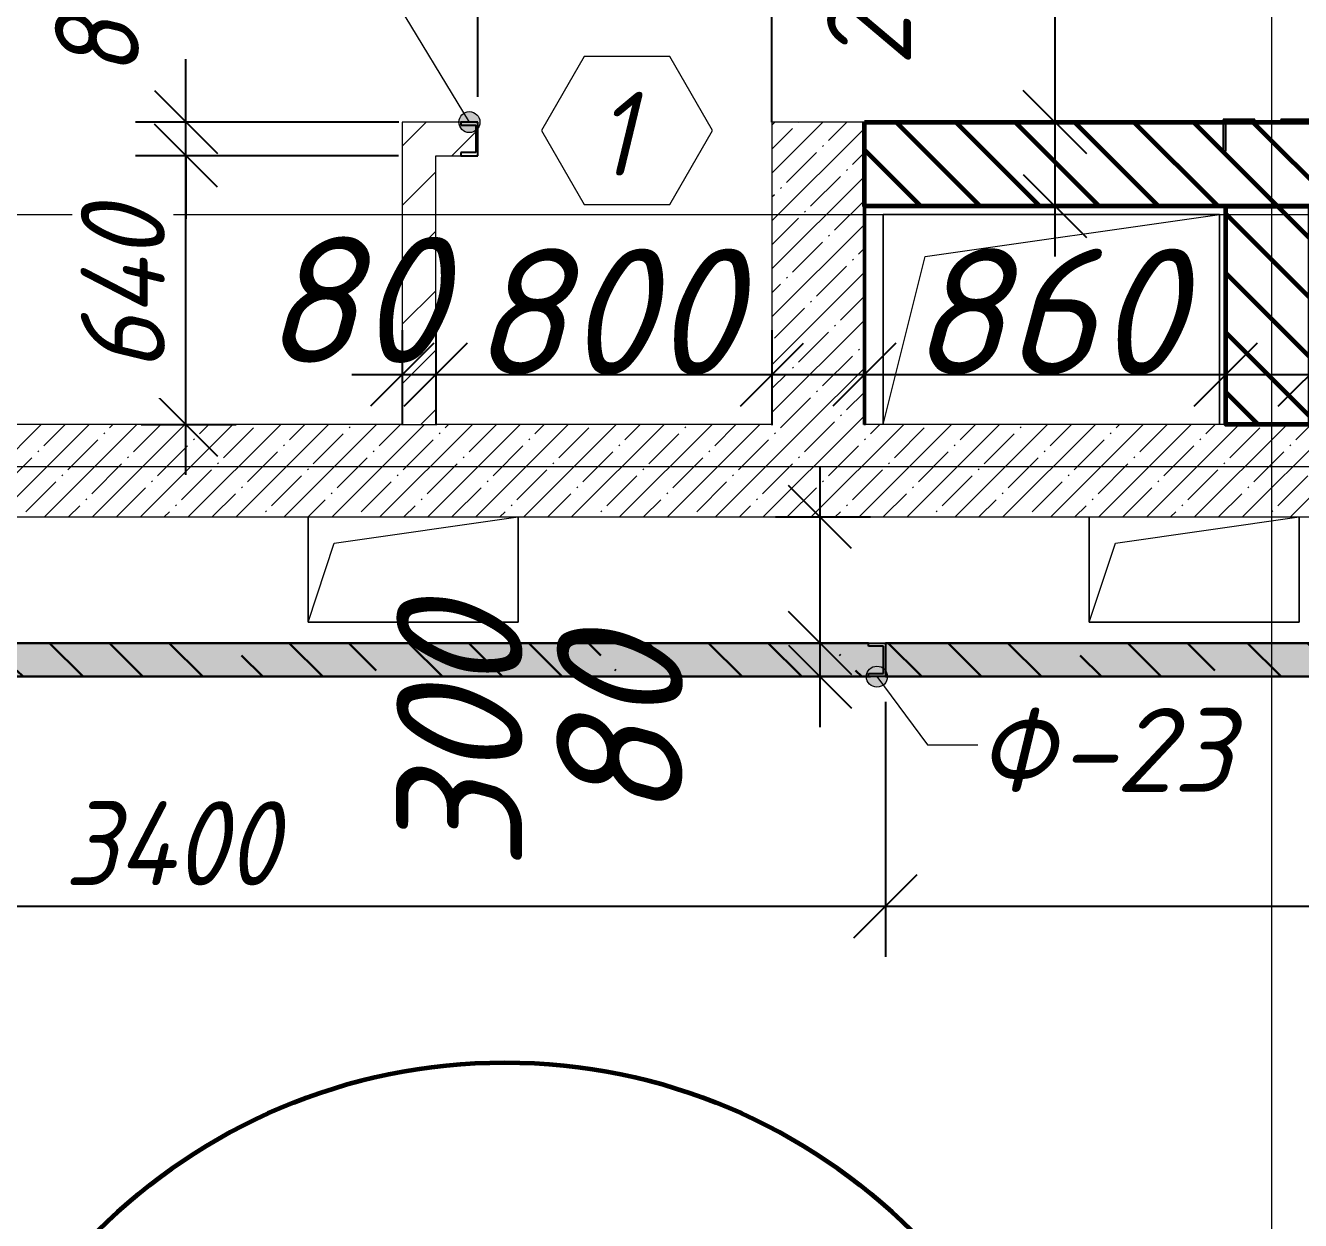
# Model space of a CAD drawing. Header units: millimetres. Extents: x 12986 to 523328, y -9759 to 30092.
# Drawn here: x 334740 to 337775, y 5939 to 8784 of the extents above; entities that cross this region are included whole.
import ezdxf

# ---------------------------------------------------------------- set-up
doc = ezdxf.new("R2010")
doc.units = ezdxf.units.MM
for name, color, linetype, lineweight in [('0) ПГП', 1, 'Continuous', 30), ('2) Расчет', 1, 'Continuous', 30), ('5) Блок ячеистый', 160, 'Continuous', 60), ('A-ANNO-DIMS', 7, 'Continuous', 9), ('A-DETL-1', 7, 'Continuous', 50), ('A-DOOR-IDEN', 7, 'Continuous', 9), ('A-FLOR', 7, 'Continuous', 9), ('A-GENM', 7, 'Continuous', 9), ('A-GENM-1', 7, 'Continuous', 25), ('A-GENM-IDEN', 7, 'Continuous', 9), ('A-WALL-6', 18, 'Continuous', 13), ('A-WALL-FNSH-2', 7, 'Continuous', 5), ('A-WALL-PATT-1', 7, 'Continuous', 5), ('A-WALL-PATT-3', 250, 'Continuous', 5), ('Оси-1', 7, 'Continuous', 20)]:
    doc.layers.add(name, color=color, linetype=linetype, lineweight=lineweight)
doc.layers.add('0)Допникки кружки', color=7, linetype='Continuous', plot=False)
doc.layers.add('A-WALL-3', color=7, linetype='Continuous', lineweight=5, true_color=0x000000)
doc.layers.add('A-WALL-FNSH-3', color=7, linetype='Continuous', lineweight=13, true_color=0x008000)
doc.styles.add('ISOCPEUR_I_2', font='isocpeui.ttf', dxfattribs={"height": 300})
doc.styles.add('ISOCPEUR_I_3', font='isocpeui.ttf', dxfattribs={"width": 0.9, "height": 200})
doc.dimstyles.new('ISO-2_0_0_9К_СРЕДНИЙ', dxfattribs={"dimscale": 304.8, "dimtxt": 199.196235, "dimasz": 0.492126, "dimexe": 0.393701, "dimexo": 0, "dimgap": 0, "dimtad": 1, "dimdec": 0, "dimzin": 0, "dimdsep": 46, "dimtxsty": 'ISOCPEUR_I_2', "dimblk1": 'OBLIQUE', "dimblk2": 'OBLIQUE', "dimsah": 1, "dimcen": 0.09, "dimdle": 0.393701, "dimazin": 0, "dimtfac": 1, "dimtdec": 4, "dimtix": 1, "dimtmove": 2, "dimatfit": 3, "dimfxl": 1, "dimtvp": 1, "dimtolj": 1, "dimtzin": 0, "dimarcsym": 2})
doc.dimstyles.new('ISO-2_0_0_9К_СРЕДНИЙ_2', dxfattribs={"dimscale": 304.8, "dimtxt": 199.196235, "dimasz": 0.492126, "dimexe": 0.393701, "dimexo": 0, "dimgap": 0, "dimtad": 1, "dimdec": 0, "dimzin": 0, "dimdsep": 46, "dimtxsty": 'ISOCPEUR_I_2', "dimblk1": 'OBLIQUE', "dimblk2": 'OBLIQUE', "dimsah": 1, "dimcen": 0.09, "dimdle": 0.393701, "dimazin": 0, "dimtfac": 1, "dimtdec": 4, "dimtix": 1, "dimtmove": 0, "dimatfit": 3, "dimfxl": 1, "dimtvp": 1, "dimtolj": 1, "dimtzin": 0, "dimarcsym": 2})
doc.dimstyles.new('ISO-2_0_0_9К_СРЕДНИЙ_ФОН_1', dxfattribs={"dimscale": 304.8, "dimtxt": 199.196235, "dimasz": 0.492126, "dimexe": 0.393701, "dimexo": 0, "dimgap": 0.164042, "dimtad": 1, "dimdec": 0, "dimdsep": 46, "dimtxsty": 'ISOCPEUR_I_3', "dimblk1": 'OBLIQUE', "dimblk2": 'OBLIQUE', "dimsah": 1, "dimcen": 0.09, "dimdle": 0.393701, "dimazin": 0, "dimtfac": 1, "dimtdec": 4, "dimtix": 1, "dimtmove": 0, "dimatfit": 3, "dimfxl": 1, "dimtvp": 1, "dimtfill": 1, "dimtolj": 1, "dimtzin": 0, "dimarcsym": 2})
doc.dimstyles.new('ISO-2_0_0_9К_СРЕДНИЙ_ФОН_2', dxfattribs={"dimscale": 304.8, "dimtxt": 199.196235, "dimasz": 0.492126, "dimexe": 0.393701, "dimexo": 0, "dimgap": 0.164042, "dimtad": 1, "dimdec": 0, "dimdsep": 46, "dimtxsty": 'ISOCPEUR_I_3', "dimblk1": 'OBLIQUE', "dimblk2": 'OBLIQUE', "dimsah": 1, "dimcen": 0.09, "dimdle": 0.393701, "dimazin": 0, "dimtfac": 1, "dimtdec": 4, "dimtix": 1, "dimtmove": 2, "dimatfit": 3, "dimfxl": 1, "dimtvp": 1, "dimtfill": 1, "dimtolj": 1, "dimtzin": 0, "dimarcsym": 2})
pattern_1 = [(45, (239096.85, -2765.93), (-57.024626, 57.024626), []), (45, (239153.876, -2765.93), (-57.024626, 57.024626), [100.806, -20.161, 3.353, -16.808])]
pattern_2 = [(135, (239096.85, -2765.93), (-70.71068, -70.71068), [])]
pattern_3 = [(45, (239096.85, -2765.93), (-70.71068, 70.71068), [])]

# ---------------------------------------------------------------- blocks, each defined once
blk = doc.blocks.new('AR_Отверстие прямоугольное _в плите_ - AR_Отверстие прямоугольное _в плите_-24484115-АР1_1_Кладочный план 2 этажа')
at = {"layer": 'A-GENM'}
for p, q in [((-250, 125), (-250, -125)), ((-187.5, 62.5), (250, 125)), ((250, -125), (250, 125)), ((-250, -125), (-187.5, 62.5)), ((-250, -125), (250, -125))]:
    blk.add_line(p, q, dxfattribs=at)
blk = doc.blocks.new('AR_Отверстие прямоугольное _в плите_ - AR_Отверстие прямоугольное _в плите_-V74-АР1_1_Кладочный план 2 этажа')
at = {"layer": 'A-GENM'}
for p, q in [((-250, 125), (-250, -125)), ((-187.5, 62.5), (250, 125)), ((250, -125), (250, 125)), ((-250, -125), (-187.5, 62.5)), ((-250, -125), (250, -125))]:
    blk.add_line(p, q, dxfattribs=at)
blk = doc.blocks.new('AR_Отверстие прямоугольное _в плите_ - AR_Отверстие прямоугольное _в плите_-24523431-АР1_1_Кладочный план 2 этажа')
at = {"layer": 'A-GENM'}
for p, q in [((400, 250), (-400, 250)), ((-400, 250), (-400, -250)), ((-300, 150), (400, 250)), ((400, -250), (400, 250)), ((-400, -250), (-300, 150))]:
    blk.add_line(p, q, dxfattribs=at)
blk = doc.blocks.new('Фахверк_СКБ_Швеллер - Ф-23_80х3980 h-29129009-АР1_1_Кладочный план 2 этажа')
at = {"layer": 'A-GENM-1'}
for p, q in [((125, 40), (165, 40)), ((125, -40), (125, 40)), ((129.5, 32.6), (129.5, -32.6)), ((165, 32.6), (129.5, 32.6)), ((165, 40), (165, 32.6)), ((165, -40), (125, -40)), ((129.5, -32.6), (165, -32.6)), ((165, -32.6), (165, -40))]:
    blk.add_line(p, q, dxfattribs=at)
blk = doc.blocks.new('Фахверк_СКБ_Уголок - Ф-18_2_200х3550 h_верх развернут-29492809-АР1_1_Кладочный план 2 этажа')
at = {"layer": 'A-GENM-1'}
for p, q in [((200, 156), (125, 156)), ((125, 156), (125, 81)), ((200, 150), (200, 156)), ((131, 81), (131, 150)), ((131, 150), (200, 150)), ((125, 81), (131, 81)), ((131, 19), (125, 19)), ((125, 19), (125, -56)), ((131, -50), (131, 19)), ((125, -56), (200, -56)), ((200, -50), (131, -50)), ((200, -56), (200, -50))]:
    blk.add_line(p, q, dxfattribs=at)
blk = doc.blocks.new('Фахверк_СКБ_Швеллер - Ф-23_80х3980 h-28556397-АР1_1_Кладочный план 2 этажа')
at = {"layer": 'A-GENM-1'}
for p, q in [((165, 40), (125, 40)), ((125, 40), (125, -40)), ((129.5, 32.6), (165, 32.6)), ((129.5, -32.6), (129.5, 32.6)), ((165, 32.6), (165, 40)), ((125, -40), (165, -40)), ((165, -32.6), (129.5, -32.6)), ((165, -40), (165, -32.6))]:
    blk.add_line(p, q, dxfattribs=at)
blk = doc.blocks.new('AAR_СКБ_Марка_Двери_Перемычка и проем - Марка перемычки и проема-25306769-АР1_1_Кладочный план 2 этажа')
at = {"layer": 'A-DOOR-IDEN'}
for p, q in [((-5, 0), (5, 0)), ((-0.968, -0.984), (-1.986, -2.747)), ((1.067, -0.984), (-0.968, -0.984)), ((2.085, -2.747), (1.067, -0.984)), ((-1.986, -2.747), (-0.968, -4.509)), ((1.067, -4.509), (2.085, -2.747)), ((-0.968, -4.509), (1.067, -4.509))]:
    blk.add_line(p, q, dxfattribs=at)
blk = doc.blocks.new('_Oblique')
at = {"color": 0, "linetype": 'ByBlock', "lineweight": -2}
blk.add_line((-0.5, -0.5), (0.5, 0.5), dxfattribs=at)
blk = doc.blocks.new('*D2517')
at = {"layer": 'A-ANNO-DIMS', "color": 0, "lineweight": -2, "transparency": 16777216}
for p, q in [((335122.1, 7714.1), (335122.1, 8594.1)), ((335628.2, 8474.1), (335002.1, 8474.1)), ((335016, 7834.1), (335242.1, 7834.1))]:
    blk.add_line(p, q, dxfattribs=at)
at = {"layer": 'Defpoints', "color": 0, "transparency": 16777216}
for p in [(335122.1, 8474.1), (335628.2, 8474.1), (335016, 7834.1)]:
    blk.add_point(p, dxfattribs=at)
at = {"layer": 'A-ANNO-DIMS', "color": 0, "lineweight": -2, "transparency": 16777216, "xscale": 150, "yscale": 150, "zscale": 150}
for p, rotation in [((335122.1, 8474.1), 90), ((335122.1, 7834.1), 270)]:
    blk.add_blockref('_Oblique', p, dxfattribs=dict(at, rotation=rotation))
at = {"layer": 'A-ANNO-DIMS', "color": 0, "transparency": 16777216, "insert": (334972.1, 8154.1), "char_height": 200, "width": 473.474, "attachment_point": 5, "rotation": 90, "style": 'ISOCPEUR_I_3', "bg_fill": 3, "box_fill_scale": 1.1, "bg_fill_color": 256, "bg_fill_true_color": 13158600, "bg_fill_transparency": 0}
blk.add_mtext('\\A1;640', dxfattribs=at)
blk = doc.blocks.new('*D2518')
at = {"layer": 'A-ANNO-DIMS', "color": 0, "lineweight": -2, "transparency": 16777216}
for p, q in [((335122.1, 8554.1), (335122.1, 8704.1)), ((335629.1, 8554.1), (335002.1, 8554.1)), ((335122.1, 8474.1), (335122.1, 8554.1)), ((335628.2, 8474.1), (335002.1, 8474.1)), ((335122.1, 8474.1), (335122.1, 8324.1))]:
    blk.add_line(p, q, dxfattribs=at)
at = {"layer": 'Defpoints', "color": 0, "transparency": 16777216}
for p in [(335122.1, 8554.1), (335629.1, 8554.1), (335628.2, 8474.1)]:
    blk.add_point(p, dxfattribs=at)
at = {"layer": 'A-ANNO-DIMS', "color": 0, "lineweight": -2, "transparency": 16777216, "xscale": 150, "yscale": 150, "zscale": 150}
for p, rotation in [((335122.1, 8554.1), 270), ((335122.1, 8474.1), 90)]:
    blk.add_blockref('_Oblique', p, dxfattribs=dict(at, rotation=rotation))
at = {"layer": 'A-ANNO-DIMS', "color": 0, "transparency": 16777216, "insert": (334810.8, 8661.6), "char_height": 200, "width": 303.391, "attachment_point": 1, "rotation": 90, "line_spacing_factor": 1.149209, "style": 'ISOCPEUR_I_3', "bg_fill": 3, "box_fill_scale": 1.1, "bg_fill_color": 256, "bg_fill_true_color": 13158600, "bg_fill_transparency": 0}
blk.add_mtext('\\A1;80', dxfattribs=at)
blk = doc.blocks.new('*D2519')
at = {"layer": 'A-ANNO-DIMS', "color": 0, "lineweight": -2, "transparency": 16777216}
for p, q in [((335816.9, 8614.1), (335816.9, 9449.9)), ((336516.9, 8554.1), (336516.9, 9449.9)), ((335696.9, 9329.9), (336636.9, 9329.9))]:
    blk.add_line(p, q, dxfattribs=at)
at = {"layer": 'Defpoints', "color": 0, "transparency": 16777216}
for p in [(336516.9, 9329.9), (335816.9, 8614.1), (336516.9, 8554.1)]:
    blk.add_point(p, dxfattribs=at)
at = {"layer": 'A-ANNO-DIMS', "color": 0, "lineweight": -2, "transparency": 16777216, "xscale": 150, "yscale": 150, "zscale": 150, "rotation": 180}
blk.add_blockref('_Oblique', (335816.9, 9329.9), dxfattribs=at)
at = {"layer": 'A-ANNO-DIMS', "color": 0, "lineweight": -2, "transparency": 16777216, "xscale": 150, "yscale": 150, "zscale": 150}
blk.add_blockref('_Oblique', (336516.9, 9329.9), dxfattribs=at)
at = {"layer": 'A-ANNO-DIMS', "color": 0, "transparency": 16777216, "insert": (336166.9, 9481.8), "char_height": 300, "width": 455.087, "attachment_point": 5, "style": 'ISOCPEUR_I_2'}
blk.add_mtext('\\A1;700', dxfattribs=at)
blk = doc.blocks.new('*D2520')
at = {"layer": 'A-ANNO-DIMS', "color": 0, "lineweight": -2, "transparency": 16777216}
for p, q in [((335636.9, 8059), (335636.9, 7832.9)), ((335716.9, 8059), (335716.9, 7832.9)), ((335516.9, 7952.9), (335836.9, 7952.9))]:
    blk.add_line(p, q, dxfattribs=at)
at = {"layer": 'Defpoints', "color": 0, "transparency": 16777216}
for p in [(335636.9, 8059), (335716.9, 8059), (335716.9, 7952.9)]:
    blk.add_point(p, dxfattribs=at)
at = {"layer": 'A-ANNO-DIMS', "color": 0, "lineweight": -2, "transparency": 16777216, "xscale": 150, "yscale": 150, "zscale": 150, "rotation": 180}
blk.add_blockref('_Oblique', (335636.9, 7952.9), dxfattribs=at)
at = {"layer": 'A-ANNO-DIMS', "color": 0, "lineweight": -2, "transparency": 16777216, "xscale": 150, "yscale": 150, "zscale": 150}
blk.add_blockref('_Oblique', (335716.9, 7952.9), dxfattribs=at)
at = {"layer": 'A-ANNO-DIMS', "color": 0, "transparency": 16777216, "insert": (335302.4, 8280.9), "char_height": 300, "width": 303.391, "attachment_point": 1, "line_spacing_factor": 1.149209, "style": 'ISOCPEUR_I_2'}
blk.add_mtext('\\A1;80', dxfattribs=at)
blk = doc.blocks.new('*D2521')
at = {"layer": 'A-ANNO-DIMS', "color": 0, "lineweight": -2, "transparency": 16777216}
for p, q in [((335716.9, 8059), (335716.9, 7832.9)), ((336516.9, 8059), (336516.9, 7832.9)), ((335596.9, 7952.9), (336636.9, 7952.9))]:
    blk.add_line(p, q, dxfattribs=at)
at = {"layer": 'Defpoints', "color": 0, "transparency": 16777216}
for p in [(335716.9, 8059), (336516.9, 8059), (336516.9, 7952.9)]:
    blk.add_point(p, dxfattribs=at)
at = {"layer": 'A-ANNO-DIMS', "color": 0, "lineweight": -2, "transparency": 16777216, "xscale": 150, "yscale": 150, "zscale": 150, "rotation": 180}
blk.add_blockref('_Oblique', (335716.9, 7952.9), dxfattribs=at)
at = {"layer": 'A-ANNO-DIMS', "color": 0, "lineweight": -2, "transparency": 16777216, "xscale": 150, "yscale": 150, "zscale": 150}
blk.add_blockref('_Oblique', (336516.9, 7952.9), dxfattribs=at)
at = {"layer": 'A-ANNO-DIMS', "color": 0, "transparency": 16777216, "insert": (336116.9, 8102.9), "char_height": 300, "width": 455.087, "attachment_point": 5, "style": 'ISOCPEUR_I_2'}
blk.add_mtext('\\A1;800', dxfattribs=at)
blk = doc.blocks.new('*D2522')
at = {"layer": 'A-ANNO-DIMS', "color": 0, "lineweight": -2, "transparency": 16777216}
for p, q in [((336736.9, 8059), (336736.9, 7832.9)), ((337596.9, 8059), (337596.9, 7832.9)), ((336616.9, 7952.9), (337716.9, 7952.9))]:
    blk.add_line(p, q, dxfattribs=at)
at = {"layer": 'Defpoints', "color": 0, "transparency": 16777216}
for p in [(336736.9, 8059), (337596.9, 8059), (337596.9, 7952.9)]:
    blk.add_point(p, dxfattribs=at)
at = {"layer": 'A-ANNO-DIMS', "color": 0, "lineweight": -2, "transparency": 16777216, "xscale": 150, "yscale": 150, "zscale": 150, "rotation": 180}
blk.add_blockref('_Oblique', (336736.9, 7952.9), dxfattribs=at)
at = {"layer": 'A-ANNO-DIMS', "color": 0, "lineweight": -2, "transparency": 16777216, "xscale": 150, "yscale": 150, "zscale": 150}
blk.add_blockref('_Oblique', (337596.9, 7952.9), dxfattribs=at)
at = {"layer": 'A-ANNO-DIMS', "color": 0, "transparency": 16777216, "insert": (337166.9, 8102.9), "char_height": 300, "width": 455.087, "attachment_point": 5, "style": 'ISOCPEUR_I_2'}
blk.add_mtext('\\A1;860', dxfattribs=at)
blk = doc.blocks.new('*D2523')
at = {"layer": 'A-ANNO-DIMS', "color": 0, "lineweight": -2, "transparency": 16777216}
for p, q in [((337596.9, 8059), (337596.9, 7832.9)), ((337796.9, 8059), (337796.9, 7832.9)), ((337476.9, 7952.9), (337916.9, 7952.9))]:
    blk.add_line(p, q, dxfattribs=at)
at = {"layer": 'Defpoints', "color": 0, "transparency": 16777216}
for p in [(337596.9, 8059), (337796.9, 8059), (337796.9, 7952.9)]:
    blk.add_point(p, dxfattribs=at)
at = {"layer": 'A-ANNO-DIMS', "color": 0, "lineweight": -2, "transparency": 16777216, "xscale": 150, "yscale": 150, "zscale": 150, "rotation": 180}
blk.add_blockref('_Oblique', (337596.9, 7952.9), dxfattribs=at)
at = {"layer": 'A-ANNO-DIMS', "color": 0, "lineweight": -2, "transparency": 16777216, "xscale": 150, "yscale": 150, "zscale": 150}
blk.add_blockref('_Oblique', (337796.9, 7952.9), dxfattribs=at)
at = {"layer": 'A-ANNO-DIMS', "color": 0, "transparency": 16777216, "insert": (337922.3, 8280.9), "char_height": 300, "width": 455.087, "attachment_point": 1, "line_spacing_factor": 1.149209, "style": 'ISOCPEUR_I_2'}
blk.add_mtext('\\A1;200', dxfattribs=at)
blk = doc.blocks.new('*D2526')
at = {"layer": 'A-ANNO-DIMS', "color": 0, "lineweight": -2, "transparency": 16777216}
for p, q in [((336786.9, 7174.1), (336786.9, 6567.3)), ((333386.9, 6793.3), (333386.9, 6567.3)), ((333266.9, 6687.3), (336906.9, 6687.3))]:
    blk.add_line(p, q, dxfattribs=at)
at = {"layer": 'Defpoints', "color": 0, "transparency": 16777216}
for p in [(336786.9, 7174.1), (333386.9, 6793.3), (336786.9, 6687.3)]:
    blk.add_point(p, dxfattribs=at)
at = {"layer": 'A-ANNO-DIMS', "color": 0, "lineweight": -2, "transparency": 16777216, "xscale": 150, "yscale": 150, "zscale": 150, "rotation": 180}
blk.add_blockref('_Oblique', (333386.9, 6687.3), dxfattribs=at)
at = {"layer": 'A-ANNO-DIMS', "color": 0, "lineweight": -2, "transparency": 16777216, "xscale": 150, "yscale": 150, "zscale": 150}
blk.add_blockref('_Oblique', (336786.9, 6687.3), dxfattribs=at)
at = {"layer": 'A-ANNO-DIMS', "color": 0, "transparency": 16777216, "insert": (335086.9, 6837.3), "char_height": 200, "width": 625.17, "attachment_point": 5, "style": 'ISOCPEUR_I_3', "bg_fill": 3, "box_fill_scale": 1.1, "bg_fill_color": 256, "bg_fill_true_color": 13158600, "bg_fill_transparency": 0}
blk.add_mtext('\\A1;3400', dxfattribs=at)
blk = doc.blocks.new('*D2527')
at = {"layer": 'A-ANNO-DIMS', "color": 0, "lineweight": -2, "transparency": 16777216}
for p, q in [((336786.9, 7174.1), (336786.9, 6567.3)), ((340176.9, 6793.3), (340176.9, 6567.3)), ((336666.9, 6687.3), (340296.9, 6687.3))]:
    blk.add_line(p, q, dxfattribs=at)
at = {"layer": 'Defpoints', "color": 0, "transparency": 16777216}
for p in [(336786.9, 7174.1), (340176.9, 6793.3), (340176.9, 6687.3)]:
    blk.add_point(p, dxfattribs=at)
at = {"layer": 'A-ANNO-DIMS', "color": 0, "lineweight": -2, "transparency": 16777216, "xscale": 150, "yscale": 150, "zscale": 150, "rotation": 180}
blk.add_blockref('_Oblique', (336786.9, 6687.3), dxfattribs=at)
at = {"layer": 'A-ANNO-DIMS', "color": 0, "lineweight": -2, "transparency": 16777216, "xscale": 150, "yscale": 150, "zscale": 150}
blk.add_blockref('_Oblique', (340176.9, 6687.3), dxfattribs=at)
at = {"layer": 'A-ANNO-DIMS', "color": 0, "transparency": 16777216, "insert": (338481.9, 6837.3), "char_height": 200, "width": 606.782, "attachment_point": 5, "style": 'ISOCPEUR_I_3', "bg_fill": 3, "box_fill_scale": 1.1, "bg_fill_color": 256, "bg_fill_true_color": 13158600, "bg_fill_transparency": 0}
blk.add_mtext('\\A1;3390', dxfattribs=at)
blk = doc.blocks.new('*D2528')
at = {"layer": 'A-ANNO-DIMS', "color": 0, "lineweight": -2, "transparency": 16777216}
for p, q in [((336631.6, 7114.1), (336631.6, 7434.1)), ((336525.5, 7314.1), (336751.6, 7314.1)), ((336525.5, 7234.1), (336751.6, 7234.1))]:
    blk.add_line(p, q, dxfattribs=at)
at = {"layer": 'Defpoints', "color": 0, "transparency": 16777216}
for p in [(336525.5, 7314.1), (336631.6, 7314.1), (336525.5, 7234.1)]:
    blk.add_point(p, dxfattribs=at)
at = {"layer": 'A-ANNO-DIMS', "color": 0, "lineweight": -2, "transparency": 16777216, "xscale": 150, "yscale": 150, "zscale": 150}
for p, rotation in [((336631.6, 7314.1), 90), ((336631.6, 7234.1), 270)]:
    blk.add_blockref('_Oblique', p, dxfattribs=dict(at, rotation=rotation))
at = {"layer": 'A-ANNO-DIMS', "color": 0, "transparency": 16777216, "insert": (336004.7, 6889.2), "char_height": 300, "width": 303.391, "attachment_point": 1, "rotation": 90, "line_spacing_factor": 1.149209, "style": 'ISOCPEUR_I_2'}
blk.add_mtext('\\A1;80', dxfattribs=at)
blk = doc.blocks.new('*D2529')
at = {"layer": 'A-ANNO-DIMS', "color": 0, "lineweight": -2, "transparency": 16777216}
for p, q in [((336631.6, 7194.1), (336631.6, 7734.1)), ((336525.5, 7614.1), (336751.6, 7614.1)), ((336525.5, 7314.1), (336751.6, 7314.1))]:
    blk.add_line(p, q, dxfattribs=at)
at = {"layer": 'Defpoints', "color": 0, "transparency": 16777216}
for p in [(336525.5, 7614.1), (336631.6, 7614.1), (336525.5, 7314.1)]:
    blk.add_point(p, dxfattribs=at)
at = {"layer": 'A-ANNO-DIMS', "color": 0, "lineweight": -2, "transparency": 16777216, "xscale": 150, "yscale": 150, "zscale": 150}
for p, rotation in [((336631.6, 7614.1), 90), ((336631.6, 7314.1), 270)]:
    blk.add_blockref('_Oblique', p, dxfattribs=dict(at, rotation=rotation))
at = {"layer": 'A-ANNO-DIMS', "color": 0, "transparency": 16777216, "insert": (335623.2, 6773.2), "char_height": 300, "width": 455.087, "attachment_point": 1, "rotation": 90, "line_spacing_factor": 1.149209, "style": 'ISOCPEUR_I_2'}
blk.add_mtext('\\A1;300', dxfattribs=at)
blk = doc.blocks.new('*D2571')
at = {"layer": 'A-ANNO-DIMS', "color": 0, "lineweight": -2, "transparency": 16777216}
for p, q in [((337190.2, 10574.1), (337190.2, 8434.1)), ((337588.9, 10454.1), (337070.2, 10454.1)), ((337296.3, 8554.1), (337070.2, 8554.1))]:
    blk.add_line(p, q, dxfattribs=at)
at = {"layer": 'Defpoints', "color": 0, "transparency": 16777216}
for p in [(337588.9, 10454.1), (337190.2, 8554.1), (337296.3, 8554.1)]:
    blk.add_point(p, dxfattribs=at)
at = {"layer": 'A-ANNO-DIMS', "color": 0, "lineweight": -2, "transparency": 16777216, "xscale": 150, "yscale": 150, "zscale": 150}
for p, rotation in [((337190.2, 10454.1), 90), ((337190.2, 8554.1), 270)]:
    blk.add_blockref('_Oblique', p, dxfattribs=dict(at, rotation=rotation))
at = {"layer": 'A-ANNO-DIMS', "color": 0, "transparency": 16777216, "insert": (337040.2, 9504.1), "char_height": 200, "width": 560.814, "attachment_point": 5, "rotation": 90, "style": 'ISOCPEUR_I_3', "bg_fill": 3, "box_fill_scale": 1.1, "bg_fill_color": 256, "bg_fill_true_color": 13158600, "bg_fill_transparency": 0}
blk.add_mtext('\\A1;1900', dxfattribs=at)
blk = doc.blocks.new('*D2572')
at = {"layer": 'A-ANNO-DIMS', "color": 0, "lineweight": -2, "transparency": 16777216}
for p, q in [((337190.2, 8674.1), (337190.2, 8234.1)), ((337296.3, 8554.1), (337070.2, 8554.1)), ((337296.3, 8354.1), (337070.2, 8354.1))]:
    blk.add_line(p, q, dxfattribs=at)
at = {"layer": 'Defpoints', "color": 0, "transparency": 16777216}
for p in [(337296.3, 8554.1), (337190.2, 8354.1), (337296.3, 8354.1)]:
    blk.add_point(p, dxfattribs=at)
at = {"layer": 'A-ANNO-DIMS', "color": 0, "lineweight": -2, "transparency": 16777216, "xscale": 150, "yscale": 150, "zscale": 150}
for p, rotation in [((337190.2, 8554.1), 90), ((337190.2, 8354.1), 270)]:
    blk.add_blockref('_Oblique', p, dxfattribs=dict(at, rotation=rotation))
at = {"layer": 'A-ANNO-DIMS', "color": 0, "transparency": 16777216, "insert": (336648.2, 8687.8), "char_height": 200, "width": 455.087, "attachment_point": 1, "rotation": 90, "line_spacing_factor": 1.149209, "style": 'ISOCPEUR_I_3', "bg_fill": 3, "box_fill_scale": 1.1, "bg_fill_color": 256, "bg_fill_true_color": 13158600, "bg_fill_transparency": 0}
blk.add_mtext('\\A1;200', dxfattribs=at)

msp = doc.modelspace()

# ---------------------------------------------------------------- hatches: boundary and pattern name
at = {"layer": '0) ПГП'}
h = msp.add_hatch(dxfattribs=at)
h.set_pattern_fill('FP_25', color=256, style=0, pattern_type=2)
h.set_pattern_definition([(50, (239096.85, -2765.93), (72.873764, -6.37607), [7.62, -83.82]), (355, (239096.85, -2765.93), (-14.09699, 76.422444), [6.096, -67.056]), (100.451, (239102.924, -2766.464), (58.776964, 70.04687), [6.476, -71.236]), (46.184, (239096.85, -2745.61), (108.43142, -16.817454), [11.43, -125.73]), (96.636, (239105.89, -2747.01), (94.961, 98.97089), [9.714, -106.854]), (351.184, (239096.85, -2745.61), (94.96227, 98.97018), [9.144, -100.584]), (21, (239107.01, -2750.69), (60.64565, -40.906537), [7.62, -83.82]), (326, (239107.01, -2750.69), (24.72083, 73.67493), [6.096, -67.056]), (71.451, (239112.065, -2754.1), (85.36689, 32.768737), [6.476, -71.236]), (37.5, (239096.85, -2765.933), (1.235525, 33.8224325), [3.353, -62.89, 3.353, -64.719, -67.31]), (37.5, (239096.85, -2765.933), (1.235525, 33.8224325), [-134.315, 3.353, -63.957]), (7.5, (239096.85, -2765.933), (26.728146, 40.072549), [3.353, -35.458, 3.353, -61.366, -25.654]), (7.5, (239096.85, -2765.933), (26.728146, 40.072549), [-103.53, 3.353, -22.301]), (327.5, (239074.194, -2765.933), (54.2363175, -2.292117), [3.353, -22.047, 3.353, -75.895, -105.156]), (327.5, (239074.194, -2765.933), (54.2363175, -2.292117), [-104.648, 3.353, -101.803]), (317.5, (239064.034, -2765.933), (59.25158, 10.17014), [3.353, -29.667, 3.353, -49.276, -74.676]), (317.5, (239064.034, -2765.933), (59.25158, 10.17014), [-85.649, 3.353, -71.323])])
h.paths.add_polyline_path([(340176.85087, 7234.06731), (340176.85087, 7314.06731), (336786.85084, 7314.06731), (336786.85084, 7234.06731), (338594.50706, 7234.06731)], flags=0)
h.paths.add_polyline_path([(336746.85084, 7234.06731), (336746.85084, 7241.46731), (336782.35084, 7241.46731), (336782.35084, 7306.66731), (336746.85084, 7306.66731), (336746.85084, 7314.06731), (333386.85081, 7314.06731), (333386.85081, 7234.06731), (335529.97581, 7234.06731)], flags=0)
h = msp.add_hatch(dxfattribs=at)
h.set_pattern_fill('FP_26', color=256, style=0, pattern_type=2)
h.set_pattern_definition([(135, (239096.85, -2765.93), (-142.5612, -142.5612), []), (135, (239239.41, -2765.93), (-142.5612, -142.5612), [252.016, -50.403, 3.353, -47.05])])
h.paths.add_polyline_path([(340176.85087, 7234.06731), (340176.85087, 7314.06731), (336786.85084, 7314.06731), (336786.85084, 7234.06731), (338594.50706, 7234.06731)], flags=0)
h.paths.add_polyline_path([(336746.85084, 7234.06731), (336746.85084, 7241.46731), (336782.35084, 7241.46731), (336782.35084, 7306.66731), (336746.85084, 7306.66731), (336746.85084, 7314.06731), (333386.85081, 7314.06731), (333386.85081, 7234.06731), (335529.97581, 7234.06731)], flags=0)
at = {"layer": '5) Блок ячеистый'}
h = msp.add_hatch(dxfattribs=at)
h.set_pattern_fill('FP_22', color=256, style=0, pattern_type=2)
h.set_pattern_definition(pattern_2)
h.paths.add_polyline_path([(336735.8508, 8354.0673), (339686.85076, 8354.0673), (339686.85076, 8554.0673), (337802.85076, 8553.54556), (337802.85076, 8485.0673), (337796.85076, 8485.0673), (337796.85076, 8554.0673), (337596.85076, 8554.0673), (337596.85076, 8485.0673), (337590.85076, 8485.0673), (337590.85076, 8554.0673), (336735.8508, 8554.0673), (336735.8508, 8485.0673)], flags=0)
h = msp.add_hatch(dxfattribs=at)
h.set_pattern_fill('FP_22', color=256, style=0, pattern_type=2)
h.set_pattern_definition(pattern_2)
h.paths.add_polyline_path([(337796.85076, 7834.06731), (337796.85076, 8354.0673), (337596.85076, 8354.0673), (337596.85076, 7834.06731)], flags=0)
at = {"layer": 'A-GENM-IDEN'}
h = msp.add_hatch(color=256, dxfattribs=at)
edge = h.paths.add_edge_path(flags=0)
edge.add_arc((335796.8508, 8554.06731), 25, 0, 360)
h = msp.add_hatch(color=256, dxfattribs=at)
edge = h.paths.add_edge_path(flags=0)
edge.add_arc((336766.85084, 7234.06731), 25, 0, 360)
at = {"layer": 'A-WALL-PATT-1'}
h = msp.add_hatch(dxfattribs=at)
h.set_pattern_fill('FP_7', color=256, style=0, pattern_type=2)
h.set_pattern_definition(pattern_1)
h.paths.add_polyline_path([(336516.85081, 7834.06731), (336736.85081, 7834.06731), (336736.85081, 8554.0673), (336516.85081, 8554.0673), (336516.85081, 8049.89135)], flags=0)
h = msp.add_hatch(dxfattribs=at)
h.set_pattern_fill('FP_7', color=256, style=0, pattern_type=2)
h.set_pattern_definition(pattern_1)
h.paths.add_polyline_path([(340706.85081, 7614.06731), (340706.85081, 7834.06731), (333306.85081, 7834.06731), (333306.85081, 7614.06731), (338594.50706, 7614.06731)], flags=0)
at = {"layer": 'A-WALL-PATT-3'}
h = msp.add_hatch(dxfattribs=at)
h.set_pattern_fill('FP_24', color=256, style=0, pattern_type=2)
h.set_pattern_definition(pattern_3)
h.paths.add_polyline_path([(335636.85081, 7834.06731), (335716.85081, 7834.06731), (335716.85081, 8554.06731), (335636.85081, 8554.06731), (335636.85081, 8049.89135)], flags=0)
h = msp.add_hatch(dxfattribs=at)
h.set_pattern_fill('FP_24', color=256, style=0, pattern_type=2)
h.set_pattern_definition(pattern_3)
h.paths.add_polyline_path([(335776.8508, 8474.06731), (335776.8508, 8481.46731), (335812.3508, 8481.46731), (335812.3508, 8546.66731), (335776.8508, 8546.66731), (335776.8508, 8554.06731), (335716.85081, 8554.06731), (335716.85081, 8474.06731)], flags=0)

# ---------------------------------------------------------------- linework, layer by layer
at = {"layer": '0) ПГП'}
for p, q in [((336746.85084, 7314.06731), (333386.85081, 7314.06731)), ((340176.85087, 7314.06731), (336786.85084, 7314.06731))]:
    msp.add_line(p, q, dxfattribs=at)
at = {"layer": '0)Допникки кружки', "color": 6, "lineweight": 60}
msp.add_circle((335881.2365, 4946.18405), 1369.38563, dxfattribs=at)
at = {"layer": '2) Расчет'}
for p, q in [((333386.85081, 7234.06731), (336746.85084, 7234.06731)), ((336786.85084, 7234.06731), (340176.85087, 7234.06731))]:
    msp.add_line(p, q, dxfattribs=at)
at = {"layer": '5) Блок ячеистый'}
for points in [[(336736.85081, 8554.0673), (339686.85076, 8554.0673), (339686.85076, 8354.0673), (336736.85081, 8354.0673)], [(337596.85076, 8354.0673), (337796.85076, 8354.0673), (337796.85076, 7834.06731), (337596.85076, 7834.06731)]]:
    msp.add_lwpolyline(points, close=True, dxfattribs=at)
at = {"layer": 'A-DETL-1'}
for p, q in [((336736.85081, 7834.06731), (336736.85081, 8554.0673)), ((337596.85076, 7834.06731), (337796.85076, 7834.06731))]:
    msp.add_line(p, q, dxfattribs=at)
at = {"layer": 'A-FLOR'}
for p, q in [((336781.8508, 8334.0673), (337581.8508, 8334.0673)), ((336781.8508, 7834.06731), (336781.8508, 8334.0673)), ((337581.8508, 8334.0673), (337581.8508, 7834.06731)), ((335412.8508, 7364.06731), (335412.8508, 7614.06731)), ((335912.8508, 7614.06731), (335912.8508, 7364.06731)), ((337271.85081, 7364.06748), (337271.85081, 7614.06731)), ((337771.85081, 7614.06731), (337771.85081, 7364.06748)), ((335912.8508, 7364.06731), (335412.8508, 7364.06731)), ((337771.85081, 7364.06748), (337271.85081, 7364.06748))]:
    msp.add_line(p, q, dxfattribs=at)
at = {"layer": 'A-GENM-IDEN'}
for centre in [(335796.8508, 8554.06731), (336766.85084, 7234.06731)]:
    msp.add_circle(centre, 25, dxfattribs=at)
at = {"layer": 'A-WALL-3'}
for p, q in [((336516.85081, 8554.0673), (336516.85081, 7834.06731)), ((336736.85081, 8554.0673), (336516.85081, 8554.0673)), ((335636.85081, 7834.06731), (333306.85081, 7834.06731)), ((336516.85081, 7834.06731), (335716.85081, 7834.06731)), ((337596.85076, 7834.06731), (336736.85081, 7834.06731)), ((333386.85081, 7614.06731), (340626.85081, 7614.06731))]:
    msp.add_line(p, q, dxfattribs=at)
at = {"layer": 'A-WALL-6'}
msp.add_line((335636.85081, 7834.06731), (335716.85081, 7834.06731), dxfattribs=at)
at = {"layer": 'A-WALL-FNSH-2'}
for p, q in [((336735.8508, 8554.0673), (336735.8508, 8354.0673)), ((337590.85076, 8554.0673), (336736.85081, 8554.0673)), ((337727.85076, 8554.0673), (337665.85076, 8554.0673)), ((336735.8508, 8354.0673), (337596.85076, 8354.0673)), ((337596.85076, 8354.0673), (337596.85076, 7834.06731))]:
    msp.add_line(p, q, dxfattribs=at)
at = {"layer": 'A-WALL-FNSH-3'}
for p, q in [((335776.8508, 8554.06731), (335636.85081, 8554.06731)), ((335636.85081, 8554.06731), (335636.85081, 7834.06731)), ((335716.85081, 7834.06731), (335716.85081, 8474.06731)), ((335716.85081, 8474.06731), (335776.8508, 8474.06731))]:
    msp.add_line(p, q, dxfattribs=at)
at = {"layer": 'Оси-1'}
for p, q in [((337706.85078, -6915.9327), (337706.85078, 25871.01046)), ((234936.85079, 8334.0673), (365048.47884, 8334.0673)), ((234936.85079, 7734.0673), (365048.47884, 7734.0673))]:
    msp.add_line(p, q, dxfattribs=at)

# ---------------------------------------------------------------- block references
at = {"layer": 'A-DOOR-IDEN', "xscale": 99.99999999999993, "yscale": 99.99999999999993, "zscale": 99.99999999999993}
msp.add_blockref('AAR_СКБ_Марка_Двери_Перемычка и проем - Марка перемычки и проема-25306769-АР1_1_Кладочный план 2 этажа', (336166.85081, 8808.96796), dxfattribs=at)
at = {"layer": 'A-GENM'}
for name, p in [('AR_Отверстие прямоугольное _в плите_ - AR_Отверстие прямоугольное _в плите_-24523431-АР1_1_Кладочный план 2 этажа', (337181.8508, 8084.0673)), ('AR_Отверстие прямоугольное _в плите_ - AR_Отверстие прямоугольное _в плите_-24484115-АР1_1_Кладочный план 2 этажа', (335662.8508, 7489.06731)), ('AR_Отверстие прямоугольное _в плите_ - AR_Отверстие прямоугольное _в плите_-V74-АР1_1_Кладочный план 2 этажа', (337521.85081, 7489.06748))]:
    msp.add_blockref(name, p, dxfattribs=at)
at = {"layer": 'A-GENM-1'}
for name, p, rotation in [('Фахверк_СКБ_Уголок - Ф-18_2_200х3550 h_верх развернут-29492809-АР1_1_Кладочный план 2 этажа', (337646.85076, 8685.0673), 270), ('Фахверк_СКБ_Швеллер - Ф-23_80х3980 h-28556397-АР1_1_Кладочный план 2 этажа', (335941.8508, 8514.06731), 180), ('Фахверк_СКБ_Швеллер - Ф-23_80х3980 h-29129009-АР1_1_Кладочный план 2 этажа', (336911.85084, 7274.06731), 180)]:
    msp.add_blockref(name, p, dxfattribs=dict(at, rotation=rotation))

# ---------------------------------------------------------------- texts
at = {"layer": 'A-DOOR-IDEN', "insert": (336098.20229, 8626.32659), "char_height": 200, "width": 115.443, "attachment_point": 1, "style": 'ISOCPEUR_I_2'}
msp.add_mtext('\\fISOCPEUR|b0|i1|c204|p34|;\\W.9;1', dxfattribs=at)

# ---------------------------------------------------------------- dimensions: what is measured, and where the dimension line sits
at = {"layer": 'A-ANNO-DIMS'}
for base, p1, p2, dimstyle, override, picture, middle in [((336516.85081, 9329.86288), (335816.8508, 8614.06731), (336516.85081, 8554.0673), 'ISO-2_0_0_9К_СРЕДНИЙ_2', {"dimpost": '<>', "dimfxl": 702.566738}, '*D2519', (336166.85081, 9481.79469)), ((337596.85076, 7952.92233), (336736.85081, 8058.98835), (337596.85076, 8058.98835), 'ISO-2_0_0_9К_СРЕДНИЙ_2', {"dimpost": '<>', "dimfxl": 859.99995}, '*D2522', (337166.85079, 8102.92233)), ((336786.85084, 6687.26391), (333386.85081, 6793.32993), (336786.85084, 7174.06731), 'ISO-2_0_0_9К_СРЕДНИЙ_ФОН_1', {"dimpost": '<>', "dimfxl": 3421.251402}, '*D2526', (335086.85083, 6837.26391))]:
    dim = msp.add_linear_dim(base=base, p1=p1, p2=p2, dimstyle=dimstyle, override=override, dxfattribs=at)
    dim.commit()
    dim.dimension.update_dxf_attribs({"geometry": picture, "text_midpoint": middle})
dim = msp.add_linear_dim(base=(337796.85076, 7952.92233), p1=(337596.85076, 8058.98835), p2=(337796.85076, 8058.98835), dimstyle='ISO-2_0_0_9К_СРЕДНИЙ', override={"dimpost": '<>', "dimfxl": 200}, dxfattribs=at)
dim.commit()
dim.dimension.update_dxf_attribs({"geometry": '*D2523', "text_midpoint": (338149.80839, 8080.88015), "dimtype": 160})

# ---------------------------------------------------------------- next in the draw order: dimensions: what is measured, and where the dimension line sits
for base, p1, p2, override, picture, middle in [((337190.21022, 8554.0673), (337588.85081, 10454.0673), (337296.27624, 8554.0673), {"dimpost": '<>', "dimfxl": 1922.394309}, '*D2571', (337040.21022, 9504.0673)), ((335122.07382, 8474.06731), (335016.00781, 7834.06731), (335628.1814, 8474.06731), {"dimpost": '<>', "dimfxl": 885.639043}, '*D2517', (334972.07382, 8154.06731))]:
    dim = msp.add_linear_dim(base=base, p1=p1, p2=p2, angle=90, dimstyle='ISO-2_0_0_9К_СРЕДНИЙ_ФОН_1', override=override, dxfattribs=at)
    dim.commit()
    dim.dimension.update_dxf_attribs({"geometry": picture, "text_midpoint": middle})
dim = msp.add_linear_dim(base=(340176.85087, 6687.26391), p1=(336786.85084, 7174.06731), p2=(340176.85087, 6793.32993), dimstyle='ISO-2_0_0_9К_СРЕДНИЙ_ФОН_1', override={"dimpost": '<>', "dimfxl": 3411.313699}, dxfattribs=at)
dim.commit()
dim.dimension.update_dxf_attribs({"geometry": '*D2527', "text_midpoint": (338481.85086, 6837.26391)})

# ---------------------------------------------------------------- next in the draw order: linework, layer by layer
at = {"layer": 'A-GENM-IDEN'}
for p, q in [((336766.85084, 7234.06731), (336886.97807, 7071.85725)), ((336886.97807, 7071.85725), (337007.10529, 7071.85725))]:
    msp.add_line(p, q, dxfattribs=at)

# ---------------------------------------------------------------- next in the draw order: texts
at = {"layer": 'A-GENM-IDEN', "char_height": 200, "attachment_point": 1, "style": 'ISOCPEUR_I_2'}
for s, insert, width in [('\\fISOCPEUR|b0|i1|c204|p34|;\\W.9;Ф', (337007.10529, 7159.47184), 230.886), ('-23', (337197.60529, 7159.47184), 476.202375)]:
    msp.add_mtext(s, dxfattribs=dict(at, insert=insert, width=width))

# ---------------------------------------------------------------- next in the draw order: dimensions: what is measured, and where the dimension line sits
at = {"layer": 'A-ANNO-DIMS'}
for base, p1, p2, dimstyle, override, picture, middle in [((335122.07382, 8554.06731), (335628.1814, 8474.06731), (335629.06112, 8554.06731), 'ISO-2_0_0_9К_СРЕДНИЙ_ФОН_2', {"dimpost": '<>', "dimfxl": 80.004837}, '*D2518', (334944.11601, 8813.34416)), ((336631.59011, 7614.06731), (336525.5241, 7314.06731), (336525.5241, 7614.06731), 'ISO-2_0_0_9К_СРЕДНИЙ', {"dimpost": '<>', "dimfxl": 300}, '*D2529', (335823.15012, 7000.74437)), ((336631.59011, 7314.06731), (336525.5241, 7234.06731), (336525.5241, 7314.06731), 'ISO-2_0_0_9К_СРЕДНИЙ', {"dimpost": '<>', "dimfxl": 80}, '*D2528', (336204.66362, 7040.92801))]:
    dim = msp.add_linear_dim(base=base, p1=p1, p2=p2, angle=90, dimstyle=dimstyle, override=override, dxfattribs=at)
    dim.commit()
    dim.dimension.update_dxf_attribs({"geometry": picture, "text_midpoint": middle, "dimtype": 160, "text_rotation": 90})
dim = msp.add_linear_dim(base=(336516.85081, 7952.92233), p1=(335716.85081, 8058.98835), p2=(336516.85081, 8058.98835), dimstyle='ISO-2_0_0_9К_СРЕДНИЙ_2', override={"dimpost": '<>', "dimfxl": 800}, dxfattribs=at)
dim.commit()
dim.dimension.update_dxf_attribs({"geometry": '*D2521', "text_midpoint": (336116.85081, 8102.92233)})
dim = msp.add_linear_dim(base=(335716.85081, 7952.92233), p1=(335636.85081, 8058.98835), p2=(335716.85081, 8058.98835), dimstyle='ISO-2_0_0_9К_СРЕДНИЙ', override={"dimpost": '<>', "dimfxl": 80}, dxfattribs=at)
dim.commit()
dim.dimension.update_dxf_attribs({"geometry": '*D2520', "text_midpoint": (335454.0527, 8080.88015), "dimtype": 160})

# ---------------------------------------------------------------- next in the draw order: linework, layer by layer
at = {"layer": 'A-GENM-IDEN'}
msp.add_line((335796.8508, 8554.06731), (335329.81192, 9327.11277), dxfattribs=at)

# ---------------------------------------------------------------- next in the draw order: dimensions: what is measured, and where the dimension line sits
at = {"layer": 'A-ANNO-DIMS'}
dim = msp.add_linear_dim(base=(337190.21022, 8354.0673), p1=(337296.27624, 8554.0673), p2=(337296.27624, 8354.0673), angle=90, dimstyle='ISO-2_0_0_9К_СРЕДНИЙ_ФОН_2', override={"dimpost": '<>', "dimfxl": 200}, dxfattribs=at)
dim.commit()
dim.dimension.update_dxf_attribs({"geometry": '*D2572', "text_midpoint": (336781.56626, 8915.36087), "dimtype": 160, "text_rotation": 90})

doc.saveas('drawing.dxf')
